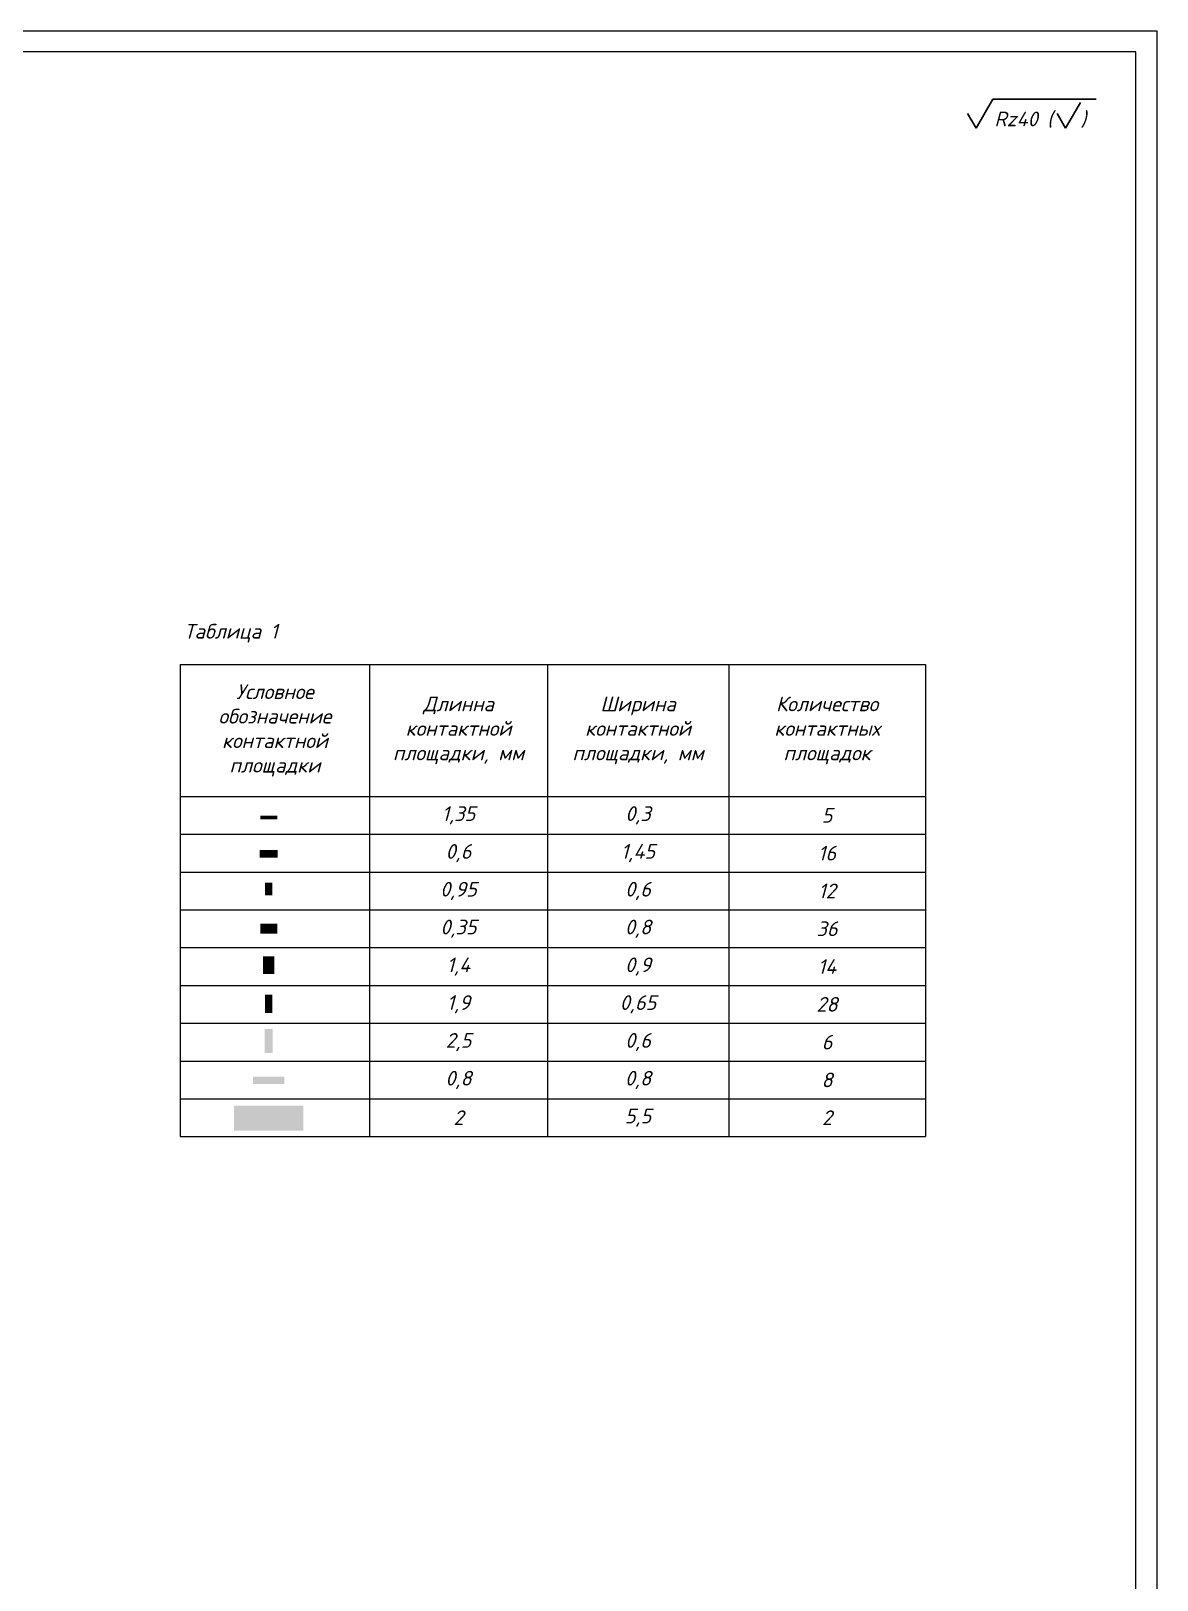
# Model space of a CAD drawing. Header units: millimetres. Extents: x 532 to 1373, y -49 to 545.
# Drawn here: x 1104.8 to 1372.7, y 176.4 to 545.3 of the extents above; entities that cross this region are included whole.
import ezdxf

# ---------------------------------------------------------------- set-up
doc = ezdxf.new("R2010")
doc.units = ezdxf.units.MM
doc.styles.add('PDF ISOCPEUR Italic', font='isocpeui.ttf')

# ---------------------------------------------------------------- blocks, each defined once
blk = doc.blocks.new('*T278')
at = {"color": 0, "linetype": 'ByBlock', "lineweight": -2, "transparency": 16777216}
for p, q in [((0, 0), (177.31, 0)), ((0, 0), (0, -112.45)), ((45.07, 0), (45.07, -112.45)), ((87.37, 0), (87.37, -112.45)), ((130.52, 0), (130.52, -112.45)), ((177.31, 0), (177.31, -112.45)), ((0, -31.45), (177.31, -31.45)), ((0, -40.45), (177.31, -40.45)), ((0, -49.45), (177.31, -49.45)), ((0, -58.45), (177.31, -58.45)), ((0, -67.45), (177.31, -67.45)), ((0, -76.45), (177.31, -76.45)), ((0, -85.45), (177.31, -85.45)), ((0, -94.45), (177.31, -94.45)), ((0, -103.45), (177.31, -103.45)), ((0, -112.45), (177.31, -112.45))]:
    blk.add_line(p, q, dxfattribs=at)
at = {"color": 0, "transparency": 16777216, "char_height": 3.5, "attachment_point": 5, "style": 'PDF ISOCPEUR Italic'}
for s, insert, width in [('Условное обозначение контактной площадки', (22.54, -15.73), 42.0742), ('Длинна контактной площадки, мм', (66.22, -15.73), 39.2992), ('Ширина контактной площадки, мм', (108.94, -15.73), 40.1424), ('Количество контактных площадок', (153.91, -15.73), 43.7913), ('1,35', (66.22, -35.95), 39.2992), ('0,3', (108.94, -35.95), 40.1424), ('5', (153.91, -35.95), 43.7913), ('0,6', (66.22, -44.95), 39.2992), ('1,45', (108.94, -44.95), 40.1424), ('16', (153.91, -44.95), 43.7913), ('0,95', (66.22, -53.95), 39.2992), ('0,6', (108.94, -53.95), 40.1424), ('12', (153.91, -53.95), 43.7913), ('0,35', (66.22, -62.95), 39.2992), ('0,8', (108.94, -62.95), 40.1424), ('36', (153.91, -62.95), 43.7913), ('1,4', (66.22, -71.95), 39.2992), ('0,9', (108.94, -71.95), 40.1424), ('14', (153.91, -71.95), 43.7913), ('1,9', (66.22, -80.95), 39.2992), ('0,65', (108.94, -80.95), 40.1424), ('28', (153.91, -80.95), 43.7913), ('2,5', (66.22, -89.95), 39.2992), ('0,6', (108.94, -89.95), 40.1424), ('6', (153.91, -89.95), 43.7913), ('0,8', (66.22, -98.95), 39.2992), ('0,8', (108.94, -98.95), 40.1424), ('8', (153.91, -98.95), 43.7913), ('2', (66.22, -107.95), 39.2992), ('5,5', (108.94, -107.95), 40.1424), ('2', (153.91, -107.95), 43.7913)]:
    blk.add_mtext(s, dxfattribs=dict(at, insert=insert, width=width))

msp = doc.modelspace()

# ---------------------------------------------------------------- linework, layer by layer
for p, q in [((531.729, 545.282), (1372.729, 545.282)), ((1372.729, 545.282), (1372.729, -48.718)), ((1367.729, 540.282), (551.729, 540.282)), ((1367.729, -43.718), (1367.729, 540.282))]:
    msp.add_line(p, q)
at = {"linetype": 'ByBlock', "lineweight": 30}
for p, q in [((1329.678, 522.154), (1333.678, 529.083)), ((1333.678, 529.083), (1358.271, 529.083)), ((1350.986, 522.154), (1354.486, 528.217)), ((1329.678, 522.154), (1327.657, 525.654)), ((1350.986, 522.154), (1348.965, 525.654))]:
    msp.add_line(p, q, dxfattribs=at)
for points in [[(1159.324, 358.453), (1159.324, 357.553), (1163.374, 358.453), (1163.374, 357.553)], [(1159.174, 350.245), (1159.174, 348.445), (1163.524, 350.245), (1163.524, 348.445)], [(1162.249, 342.483), (1160.449, 342.483), (1162.249, 339.483), (1160.449, 339.483)], [(1159.324, 330.322), (1163.374, 330.322), (1159.324, 332.722), (1163.374, 332.722)], [(1159.999, 324.928), (1159.999, 320.728), (1162.699, 324.928), (1162.699, 320.728)], [(1160.449, 311.469), (1162.249, 311.469), (1160.449, 315.819), (1162.249, 315.819)], [(1162.324, 307.651), (1160.374, 307.651), (1162.324, 301.951), (1160.374, 301.951)], [(1157.599, 294.502), (1165.099, 294.502), (1157.599, 296.302), (1165.099, 296.302)], [(1153.099, 283.415), (1169.599, 283.415), (1153.099, 289.415), (1169.599, 289.415)]]:
    msp.add_solid(points)

# ---------------------------------------------------------------- block references
msp.add_blockref('*T278', (1140.302, 394.46))

# ---------------------------------------------------------------- texts
at = {"insert": (1334.043, 522.24), "char_height": 3.5, "attachment_point": 7, "style": 'PDF ISOCPEUR Italic'}
msp.add_mtext('Rz40 (   )', dxfattribs=at)
at = {"insert": (1141.224, 399.642), "char_height": 3.5, "attachment_point": 7, "style": 'PDF ISOCPEUR Italic'}
msp.add_mtext_dynamic_manual_height_columns('Таблица 1', width=35.02375, gutter_width=12.5, heights=[0], dxfattribs=at)

doc.saveas('drawing.dxf')
